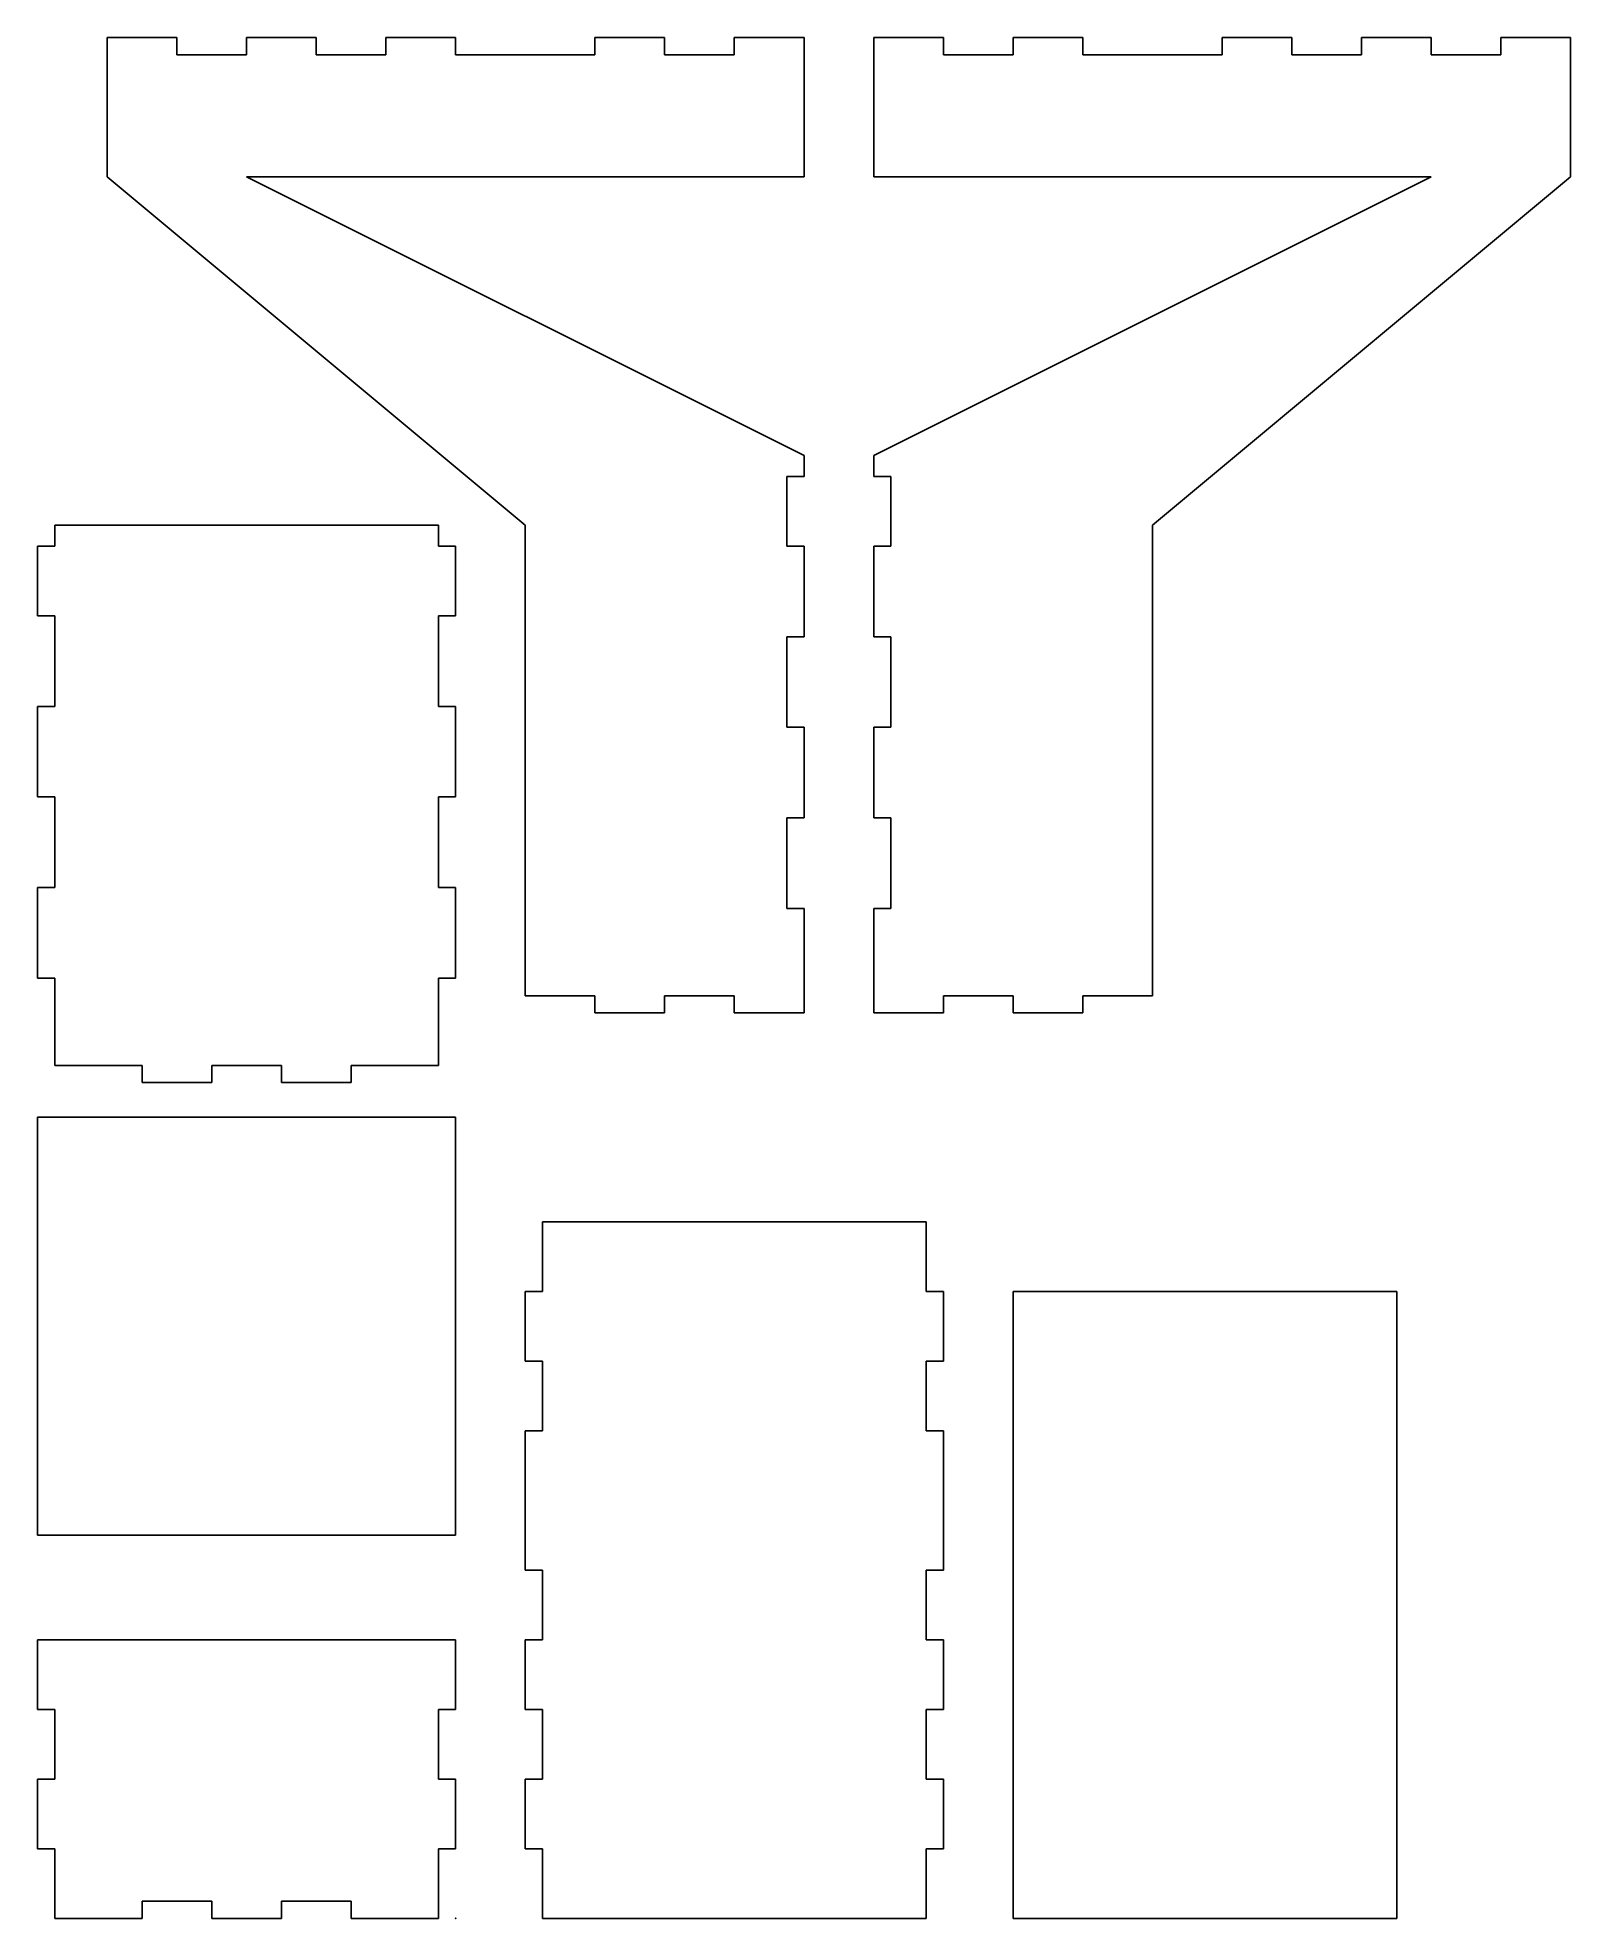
# Model space of a CAD drawing. Header units: centimetres. Extents: x -6 to 16, y 0 to 27.
import ezdxf

# ---------------------------------------------------------------- set-up
doc = ezdxf.new("R2010")
doc.units = ezdxf.units.CM
doc.header["$MEASUREMENT"] = 0
for name, color, linetype in [('stand v4_Sketch1', 7, 'Continuous'), ('stand v4_Sketch10', 7, 'Continuous'), ('stand v4_Sketch11', 7, 'Continuous'), ('stand v4_Sketch12', 7, 'Continuous'), ('stand v4_Sketch13', 7, 'Continuous'), ('stand v4_Sketch14', 7, 'Continuous'), ('stand v4_Sketch15', 7, 'Continuous'), ('stand v4_Sketch16', 7, 'Continuous'), ('stand v4_Sketch17', 7, 'Continuous'), ('stand v4_Sketch18', 7, 'Continuous'), ('stand v4_Sketch19', 7, 'Continuous'), ('stand v4_Sketch2', 7, 'Continuous'), ('stand v4_Sketch20', 7, 'Continuous'), ('stand v4_Sketch21', 7, 'Continuous'), ('stand v4_Sketch22', 7, 'Continuous'), ('stand v4_Sketch23', 7, 'Continuous'), ('stand v4_Sketch3', 7, 'Continuous'), ('stand v4_Sketch4', 7, 'Continuous'), ('stand v4_Sketch5', 7, 'Continuous'), ('stand v4_Sketch6', 7, 'Continuous'), ('stand v4_Sketch7', 7, 'Continuous'), ('stand v4_Sketch8', 7, 'Continuous'), ('stand v4_Sketch9', 7, 'Continuous')]:
    doc.layers.add(name, color=color, linetype=linetype)

msp = doc.modelspace()

# ---------------------------------------------------------------- linework, layer by layer
at = {"layer": 'stand v4_Sketch1'}
msp.add_point((0, 0), dxfattribs=at)
at = {"layer": 'stand v4_Sketch10'}
msp.add_point((0, 0), dxfattribs=at)
at = {"layer": 'stand v4_Sketch11'}
msp.add_point((0, 0), dxfattribs=at)
at = {"layer": 'stand v4_Sketch12'}
msp.add_point((0, 0), dxfattribs=at)
at = {"layer": 'stand v4_Sketch13'}
msp.add_point((0, 0), dxfattribs=at)
at = {"layer": 'stand v4_Sketch14'}
for p, q in [((-5, 27), (-5, 25)), ((-5, 27), (-4, 27)), ((-4, 27), (-4, 26.755)), ((-3, 26.755), (-3, 27)), ((-3, 27), (-2, 27)), ((-2, 27), (-2, 26.755)), ((-1, 26.755), (-1, 27)), ((-1, 27), (0, 27)), ((0, 27), (0, 26.755)), ((2, 27), (3, 27)), ((2, 26.755), (2, 27)), ((3, 27), (3, 26.755)), ((4, 26.755), (4, 27)), ((4, 27), (5, 27)), ((5, 25), (5, 27)), ((-4, 26.755), (-3, 26.755)), ((-2, 26.755), (-1, 26.755)), ((0, 26.755), (2, 26.755)), ((3, 26.755), (4, 26.755)), ((-5, 25), (1, 20)), ((5, 21), (-3, 25)), ((-3, 25), (5, 25)), ((5, 21), (5, 20.7)), ((5, 20.7), (4.755, 20.7)), ((4.755, 20.7), (4.755, 19.7)), ((1, 13.245), (1, 20)), ((4.755, 19.7), (5, 19.7)), ((5, 19.7), (5, 18.4)), ((5, 18.4), (4.755, 18.4)), ((4.755, 18.4), (4.755, 17.1)), ((4.755, 17.1), (5, 17.1)), ((5, 17.1), (5, 15.8)), ((5, 15.8), (4.755, 15.8)), ((4.755, 15.8), (4.755, 14.5)), ((4.755, 14.5), (5, 14.5)), ((5, 14.5), (5, 13)), ((2, 13.245), (1, 13.245)), ((2, 13), (2, 13.245)), ((3, 13.245), (3, 13)), ((4, 13.245), (3, 13.245)), ((4, 13), (4, 13.245)), ((3, 13), (2, 13)), ((5, 13), (4, 13))]:
    msp.add_line(p, q, dxfattribs=at)
msp.add_point((0, 0), dxfattribs=at)
at = {"layer": 'stand v4_Sketch15'}
for p, q in [((6, 27), (6, 25)), ((7, 27), (6, 27)), ((7, 26.755), (7, 27)), ((8, 27), (8, 26.755)), ((9, 27), (8, 27)), ((9, 26.755), (9, 27)), ((11, 27), (11, 26.755)), ((12, 27), (11, 27)), ((12, 26.755), (12, 27)), ((14, 27), (13, 27)), ((13, 27), (13, 26.755)), ((14, 26.755), (14, 27)), ((15, 27), (15, 26.755)), ((16, 27), (15, 27)), ((16, 25), (16, 27)), ((8, 26.755), (7, 26.755)), ((11, 26.755), (9, 26.755)), ((13, 26.755), (12, 26.755)), ((15, 26.755), (14, 26.755)), ((14, 25), (6, 21)), ((6, 25), (14, 25)), ((10, 20), (16, 25)), ((6, 20.7), (6, 21)), ((6.245, 20.7), (6, 20.7)), ((6.245, 19.7), (6.245, 20.7)), ((10, 13.245), (10, 20)), ((6, 18.4), (6, 19.7)), ((6, 19.7), (6.245, 19.7)), ((6.245, 18.4), (6, 18.4)), ((6.245, 17.1), (6.245, 18.4)), ((6, 15.8), (6, 17.1)), ((6, 17.1), (6.245, 17.1)), ((6.245, 15.8), (6, 15.8)), ((6.245, 14.5), (6.245, 15.8)), ((6, 14.5), (6.245, 14.5)), ((6, 13), (6, 14.5)), ((7, 13), (7, 13.245)), ((7, 13.245), (8, 13.245)), ((8, 13.245), (8, 13)), ((9, 13), (9, 13.245)), ((9, 13.245), (10, 13.245)), ((6, 13), (7, 13)), ((8, 13), (9, 13))]:
    msp.add_line(p, q, dxfattribs=at)
msp.add_point((0, 0), dxfattribs=at)
at = {"layer": 'stand v4_Sketch16'}
msp.add_line((-3.5, 0), (-3.5, 0.245), dxfattribs=at)
msp.add_point((0, 0), dxfattribs=at)
at = {"layer": 'stand v4_Sketch17'}
for p, q in [((-4.5, 0.245), (-3.5, 0.245)), ((-3.5, 0.245), (-3.5, 0)), ((-3.5, 0), (-2.5, 0)), ((-2.5, 0.245), (-1.5, 0.245)), ((-2.5, 0), (-2.5, 0.245)), ((-1.5, 0.245), (-1.5, 0)), ((-1.5, 0), (-0.245, 0))]:
    msp.add_line(p, q, dxfattribs=at)
msp.add_point((0, 0), dxfattribs=at)
at = {"layer": 'stand v4_Sketch18'}
for p, q in [((-0.245, 20), (-5.755, 20)), ((-5.755, 20), (-5.755, 19.7)), ((-0.245, 19.7), (-0.245, 20)), ((-6, 19.7), (-6, 18.7)), ((-5.755, 19.7), (-6, 19.7)), ((0, 19.7), (-0.245, 19.7)), ((0, 18.7), (0, 19.7)), ((-6, 18.7), (-5.755, 18.7)), ((-5.755, 18.7), (-5.755, 17.4)), ((-0.245, 17.4), (-0.245, 18.7)), ((-0.245, 18.7), (0, 18.7)), ((-6, 17.4), (-6, 16.1)), ((-5.755, 17.4), (-6, 17.4)), ((0, 17.4), (-0.245, 17.4)), ((0, 16.1), (0, 17.4)), ((-6, 16.1), (-5.755, 16.1)), ((-5.755, 16.1), (-5.755, 14.8)), ((-0.245, 16.1), (0, 16.1)), ((-0.245, 14.8), (-0.245, 16.1)), ((-6, 14.8), (-6, 13.5)), ((-5.755, 14.8), (-6, 14.8)), ((0, 14.8), (-0.245, 14.8)), ((0, 13.5), (0, 14.8)), ((-6, 13.5), (-5.755, 13.5)), ((-5.755, 13.5), (-5.755, 12.245)), ((-0.245, 13.5), (0, 13.5)), ((-0.245, 12.245), (-0.245, 13.5)), ((-5.755, 12.245), (-4.5, 12.245)), ((-4.5, 12.245), (-4.5, 12)), ((-3.5, 12), (-3.5, 12.245)), ((-3.5, 12.245), (-2.5, 12.245)), ((-2.5, 12.245), (-2.5, 12)), ((-1.5, 12), (-1.5, 12.245)), ((-1.5, 12.245), (-0.245, 12.245)), ((-4.5, 12), (-3.5, 12)), ((-2.5, 12), (-1.5, 12))]:
    msp.add_line(p, q, dxfattribs=at)
msp.add_point((0, 0), dxfattribs=at)
at = {"layer": 'stand v4_Sketch19'}
for p, q in [((1.245, 9), (1.245, 10)), ((1.245, 10), (6.755, 10)), ((6.755, 10), (6.755, 9)), ((1, 9), (1.245, 9)), ((1, 8), (1, 9)), ((6.755, 9), (7, 9)), ((7, 9), (7, 8)), ((1.245, 8), (1, 8)), ((1.245, 7), (1.245, 8)), ((7, 8), (6.755, 8)), ((6.755, 8), (6.755, 7)), ((1, 5), (1, 7)), ((1, 7), (1.245, 7)), ((6.755, 7), (7, 7)), ((7, 7), (7, 5)), ((1.245, 5), (1, 5)), ((1.245, 4), (1.245, 5)), ((7, 5), (6.755, 5)), ((6.755, 5), (6.755, 4)), ((1, 3), (1, 4)), ((1, 4), (1.245, 4)), ((6.755, 4), (7, 4)), ((7, 4), (7, 3)), ((1.245, 3), (1, 3)), ((1.245, 2), (1.245, 3)), ((6.755, 3), (6.755, 2)), ((7, 3), (6.755, 3)), ((1, 1), (1, 2)), ((1, 2), (1.245, 2)), ((6.755, 2), (7, 2)), ((7, 2), (7, 1)), ((1.245, 1), (1, 1)), ((1.245, 0), (1.245, 1)), ((7, 1), (6.755, 1)), ((6.755, 1), (6.755, 0)), ((6.755, 0), (1.245, 0))]:
    msp.add_line(p, q, dxfattribs=at)
msp.add_point((0, 0), dxfattribs=at)
at = {"layer": 'stand v4_Sketch2'}
msp.add_point((0, 0), dxfattribs=at)
at = {"layer": 'stand v4_Sketch20'}
msp.add_point((0, 0), dxfattribs=at)
at = {"layer": 'stand v4_Sketch21'}
msp.add_point((0, 0), dxfattribs=at)
at = {"layer": 'stand v4_Sketch22'}
for p, q in [((-6, 4), (0, 4)), ((-6, 4), (-6, 3)), ((0, 4), (0, 3)), ((-6, 3), (-5.755, 3)), ((-5.755, 3), (-5.755, 2)), ((-0.245, 2), (-0.245, 3)), ((-0.245, 3), (0, 3)), ((-5.755, 2), (-6, 2)), ((-6, 2), (-6, 1)), ((0, 2), (-0.245, 2)), ((0, 1), (0, 2)), ((-6, 1), (-5.755, 1)), ((-5.755, 1), (-5.755, 0)), ((-0.245, 0), (-0.245, 1)), ((-0.245, 1), (0, 1)), ((-5.755, 0), (-5.755, 0.245)), ((-4.5, 0), (-5.755, 0)), ((-3.5, 0.245), (-4.5, 0.245)), ((-4.5, 0.245), (-4.5, 0)), ((-3.5, 0), (-3.5, 0.245)), ((-2.5, 0), (-3.5, 0)), ((-2.5, 0.245), (-2.5, 0)), ((-1.5, 0.245), (-2.5, 0.245)), ((-1.5, 0), (-1.5, 0.245)), ((-0.245, 0), (-1.5, 0))]:
    msp.add_line(p, q, dxfattribs=at)
msp.add_point((0, 0), dxfattribs=at)
at = {"layer": 'stand v4_Sketch23'}
msp.add_point((0, 0), dxfattribs=at)
at = {"layer": 'stand v4_Sketch3'}
msp.add_point((0, 0), dxfattribs=at)
at = {"layer": 'stand v4_Sketch4'}
msp.add_point((0, 0), dxfattribs=at)
at = {"layer": 'stand v4_Sketch5'}
msp.add_point((0, 0), dxfattribs=at)
at = {"layer": 'stand v4_Sketch6'}
for p, q in [((-6, 11.5), (-6, 5.5)), ((0, 11.5), (-6, 11.5)), ((0, 5.5), (0, 11.5)), ((-6, 5.5), (0, 5.5))]:
    msp.add_line(p, q, dxfattribs=at)
msp.add_point((0, 0), dxfattribs=at)
at = {"layer": 'stand v4_Sketch7'}
msp.add_point((0, 0), dxfattribs=at)
at = {"layer": 'stand v4_Sketch8'}
for p, q in [((8, 9), (8, 0)), ((13.51, 9), (8, 9)), ((13.51, 0), (13.51, 9)), ((8, 0), (13.51, 0))]:
    msp.add_line(p, q, dxfattribs=at)
msp.add_point((0, 0), dxfattribs=at)
at = {"layer": 'stand v4_Sketch9'}
msp.add_point((0, 0), dxfattribs=at)

doc.saveas('drawing.dxf')
